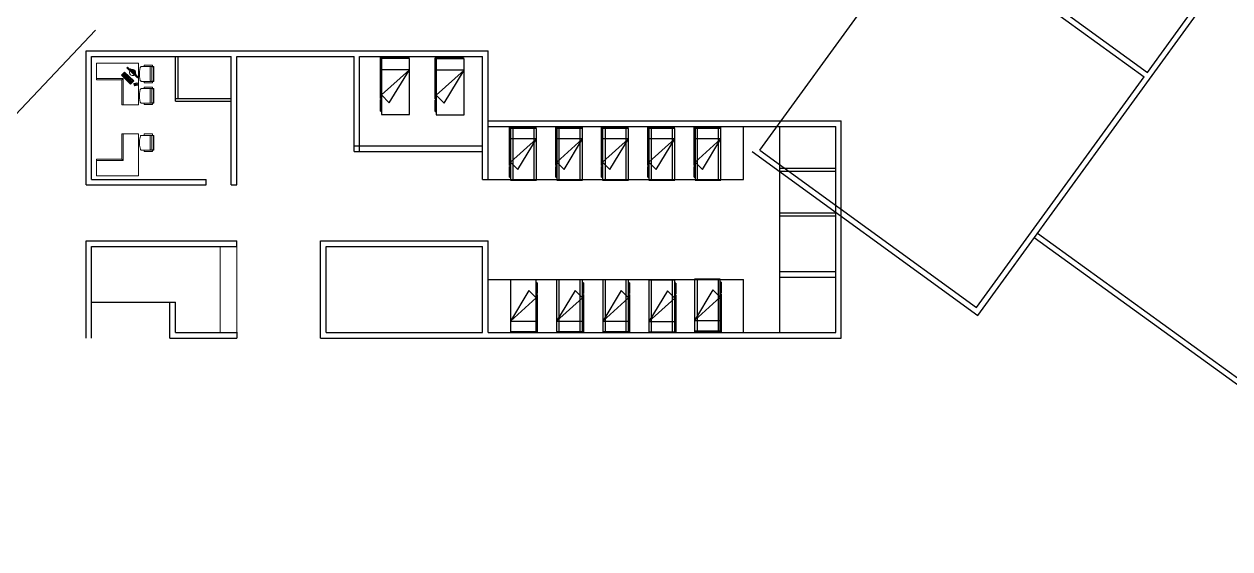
# Model space of a CAD drawing. Header units: metres. Extents: x 141303 to 146299, y 125960 to 127091.
# Drawn here: x 142131.28 to 142174.46, y 126587.71 to 126606.5 of the extents above; entities that cross this region are included whole.
import ezdxf

# ---------------------------------------------------------------- set-up
doc = ezdxf.new("R2010")
doc.units = ezdxf.units.M
doc.header["$MEASUREMENT"] = 0
for name, color, linetype, lineweight in [('C03_MOB-EQUIP HOSP MI-CG$0$006_URGENCIAS & TOCOCIRUGÍA$0$MOBILIARIO ADMINISTRATIVO', 7, 'Continuous', 0), ('C03_MOB-EQUIP HOSP MI-CG$0$MOBILIARIO ADMINISTRATIVO', 7, 'Continuous', 0), ('NVMI-CONTOUR', 43, 'Continuous', 13), ('NVMI_WALL', 7, 'Continuous', 30)]:
    doc.layers.add(name, color=color, linetype=linetype, lineweight=lineweight)
doc.layers.add('Computadoras -TI', color=3, linetype='Continuous')
doc.layers.add('FURNITURE', color=6, linetype='Continuous')
doc.layers.get('0').off()

# ---------------------------------------------------------------- blocks, each defined once
blk = doc.blocks.new('C03_MOB-EQUIP HOSP MI-CG$0$005_HOSP_MEDINTERNA&CIRGENERAL$0$005_HOSP_MEDINTERNA&CIRGENERAL$0$Nivel 02_APOYOS Y SERVICIOS$0$CAMA')
for p, q in [((494738.526, 2131918.663), (494739.526, 2131918.663)), ((494738.526, 2131916.663), (494738.526, 2131918.663)), ((494739.526, 2131918.663), (494739.526, 2131916.663)), ((494738.487, 2131918.543), (494738.512, 2131918.543)), ((494738.526, 2131917.963), (494738.809, 2131918.246)), ((494738.809, 2131918.246), (494739.526, 2131917.061)), ((494738.512, 2131918.127), (494738.487, 2131918.127)), ((494739.526, 2131917.061), (494738.526, 2131917.963)), ((494739.526, 2131917.061), (494738.526, 2131917.061)), ((494739.526, 2131916.663), (494738.526, 2131916.663))]:
    blk.add_line(p, q)
for points in [[(494738.487, 2131918.543), (494738.487, 2131918.127)], [(494738.512, 2131918.127), (494738.512, 2131918.543)]]:
    blk.add_lwpolyline(points)
blk.add_lwpolyline([(494738.487, 2131916.625), (494739.506, 2131916.625), (494739.506, 2131916.647), (494738.512, 2131916.647), (494738.512, 2131918.093), (494738.487, 2131918.093), (494738.487, 2131916.625), (494738.487, 2131916.625)], close=True)
blk = doc.blocks.new('C03_MOB-EQUIP HOSP MI-CG$0$006_URGENCIAS & TOCOCIRUGÍA$0$016_GOBIERNO$0$GOBIERNO_ V05 - 2205 29$0$02.-PLANTA BAJA GENERAL$0$XR-PLANTA BAJA$0$18360311')
at = {"lineweight": 0}
blk.add_lwpolyline([(-0.265, -0.045), (-0.315, -0.045), (-0.315, -0.347), (-0.265, -0.347), (-0.265, -0.432, 0.153193), (-0.256, -0.46, 0.153193), (-0.232, -0.479), (-0.088, -0.507, 0.044367), (-0.08, -0.509, 0.044367), (-0.071, -0.51), (0.071, -0.51, 0.044367), (0.08, -0.509, 0.044367), (0.088, -0.507), (0.232, -0.479), (0.232, -0.479, 0.109125), (0.25, -0.467, 0.197851), (0.265, -0.432), (0.265, -0.347), (0.315, -0.347), (0.315, -0.045), (0.265, -0.045), (0.265, 0), (-0.265, 0), (-0.265, -0.045)], format="xyb", dxfattribs=at)
for points in [[(0.265, 0), (-0.265, 0), (-0.265, -0.005), (0.265, -0.005)], [(-0.265, -0.064), (-0.265, -0.045), (-0.315, -0.045), (-0.315, -0.347), (-0.265, -0.347)], [(0.265, -0.005), (-0.265, -0.005), (-0.265, -0.01), (-0.255, -0.01), (0.255, -0.01), (0.265, -0.01)], [(-0.255, -0.01), (-0.265, -0.01), (-0.265, -0.064), (-0.255, -0.064)], [(0.255, -0.01), (-0.255, -0.01), (-0.255, -0.064), (0.255, -0.064)], [(0.265, -0.01), (0.255, -0.01), (0.255, -0.064), (0.265, -0.064), (0.265, -0.064), (0.265, -0.045)], [(0.315, -0.045), (0.265, -0.045), (0.265, -0.347), (0.315, -0.347)]]:
    blk.add_lwpolyline(points, close=True, dxfattribs=at)
for points in [[(0.265, -0.045), (0.265, -0.01), (-0.265, -0.01), (-0.265, -0.064), (-0.265, -0.347), (-0.265, -0.347), (-0.265, -0.432, 0.313749), (-0.232, -0.479), (-0.088, -0.507, 0.08891), (-0.071, -0.51), (0.071, -0.51, 0.08891), (0.088, -0.507), (0.232, -0.479, 0.313749), (0.265, -0.432), (0.265, -0.347), (0.265, -0.347)], [(0.265, -0.101), (0.265, -0.064), (-0.265, -0.064), (-0.265, -0.101, 0.414214), (-0.24, -0.126), (0.24, -0.126, 0.414213)]]:
    blk.add_lwpolyline(points, format="xyb", close=True, dxfattribs=at)
blk = doc.blocks.new('C03_MOB-EQUIP HOSP MI-CG$0$DESK 1.50 X 1.50')
for points in [[(252.496, -575.355), (253.996, -575.355)], [(252.496, -575.355), (252.496, -575.955)], [(253.996, -575.355), (253.996, -576.855)], [(252.496, -575.905), (253.446, -575.905)], [(252.496, -575.955), (253.396, -575.955)], [(253.396, -575.955), (253.446, -575.905)], [(253.396, -575.955), (253.396, -576.855)], [(253.446, -575.905), (253.446, -576.855)], [(253.396, -576.855), (253.996, -576.855)]]:
    blk.add_lwpolyline(points)
blk = doc.blocks.new('C07_MOB-C.EXT Y FARMACIA$0$01.TLAT_TRIAGE - 06$0$02.COV_LNDV_MONTAJE - 00$0$Mob  -  PC 02')
at = {"lineweight": 0}
for p, q in [((0.22, 0.459), (-0.24, 0.459)), ((-0.24, 0.459), (-0.24, 0.299)), ((-0.159, 0.444), (-0.237, 0.444)), ((-0.237, 0.444), (-0.237, 0.349)), ((-0.219, 0.44), (-0.234, 0.44)), ((-0.234, 0.44), (-0.234, 0.406)), ((-0.234, 0.406), (-0.234, 0.44)), ((-0.219, 0.406), (-0.219, 0.44)), ((-0.2, 0.44), (-0.215, 0.44)), ((-0.215, 0.44), (-0.215, 0.425)), ((-0.215, 0.425), (-0.215, 0.44)), ((-0.2, 0.425), (-0.2, 0.44)), ((-0.162, 0.44), (-0.196, 0.44)), ((-0.196, 0.44), (-0.196, 0.425)), ((-0.196, 0.425), (-0.196, 0.44)), ((-0.162, 0.425), (-0.162, 0.44)), ((-0.159, 0.349), (-0.159, 0.444)), ((-0.15, 0.349), (-0.15, 0.444)), ((-0.15, 0.444), (-0.09, 0.444)), ((-0.132, 0.442), (-0.147, 0.442)), ((-0.147, 0.442), (-0.147, 0.427)), ((-0.147, 0.427), (-0.147, 0.442)), ((-0.132, 0.427), (-0.132, 0.442)), ((-0.113, 0.442), (-0.128, 0.442)), ((-0.128, 0.442), (-0.128, 0.427)), ((-0.128, 0.427), (-0.128, 0.442)), ((-0.113, 0.427), (-0.113, 0.442)), ((-0.094, 0.442), (-0.109, 0.442)), ((-0.109, 0.442), (-0.109, 0.427)), ((-0.109, 0.427), (-0.109, 0.442)), ((-0.094, 0.427), (-0.094, 0.442)), ((-0.09, 0.444), (-0.09, 0.349)), ((-0.082, 0.349), (-0.082, 0.444)), ((0.205, 0.444), (-0.082, 0.444)), ((-0.057, 0.442), (-0.08, 0.442)), ((-0.08, 0.442), (-0.08, 0.427)), ((-0.08, 0.427), (-0.08, 0.442)), ((-0.057, 0.427), (-0.057, 0.442)), ((-0.031, 0.442), (-0.053, 0.442)), ((-0.053, 0.442), (-0.053, 0.427)), ((-0.053, 0.427), (-0.053, 0.442)), ((-0.031, 0.427), (-0.031, 0.442)), ((-0.004, 0.442), (-0.026, 0.442)), ((-0.026, 0.442), (-0.026, 0.427)), ((-0.026, 0.427), (-0.026, 0.442)), ((-0.004, 0.427), (-0.004, 0.442)), ((0.023, 0.442), (0, 0.442)), ((0, 0.442), (0, 0.427)), ((0, 0.427), (0, 0.442)), ((0.023, 0.427), (0.023, 0.442)), ((0.123, 0.442), (0.027, 0.442)), ((0.027, 0.442), (0.027, 0.427)), ((0.027, 0.427), (0.027, 0.442)), ((0.123, 0.427), (0.123, 0.442)), ((0.15, 0.442), (0.127, 0.442)), ((0.127, 0.442), (0.127, 0.427)), ((0.127, 0.427), (0.127, 0.442)), ((0.15, 0.427), (0.15, 0.442)), ((0.177, 0.442), (0.154, 0.442)), ((0.154, 0.442), (0.154, 0.427)), ((0.154, 0.427), (0.154, 0.442)), ((0.177, 0.427), (0.177, 0.442)), ((0.203, 0.442), (0.181, 0.442)), ((0.181, 0.442), (0.181, 0.427)), ((0.181, 0.427), (0.181, 0.442)), ((0.203, 0.427), (0.203, 0.442)), ((0.205, 0.349), (0.205, 0.444)), ((0.22, 0.299), (0.22, 0.459)), ((-0.394, 0.402), (-0.443, 0.316)), ((-0.44, 0.303), (-0.379, 0.268)), ((-0.404, 0.333), (-0.402, 0.339)), ((-0.404, 0.327), (-0.404, 0.333)), ((-0.404, 0.322), (-0.404, 0.327)), ((-0.403, 0.318), (-0.404, 0.322)), ((-0.401, 0.314), (-0.403, 0.318)), ((-0.402, 0.339), (-0.4, 0.345)), ((-0.398, 0.311), (-0.401, 0.314)), ((-0.4, 0.345), (-0.397, 0.35)), ((-0.395, 0.309), (-0.398, 0.311)), ((-0.397, 0.35), (-0.394, 0.356)), ((-0.395, 0.313), (-0.396, 0.31)), ((-0.389, 0.325), (-0.395, 0.314)), ((-0.395, 0.314), (-0.394, 0.313)), ((-0.395, 0.313), (-0.395, 0.313)), ((-0.391, 0.308), (-0.395, 0.309)), ((-0.394, 0.356), (-0.39, 0.36)), ((-0.394, 0.313), (-0.387, 0.324)), ((-0.386, 0.308), (-0.391, 0.308)), ((-0.39, 0.36), (-0.385, 0.364)), ((-0.387, 0.324), (-0.389, 0.325)), ((-0.388, 0.324), (-0.383, 0.333)), ((-0.382, 0.31), (-0.386, 0.308)), ((-0.385, 0.364), (-0.381, 0.367)), ((-0.377, 0.312), (-0.382, 0.31)), ((-0.32, 0.372), (-0.381, 0.406)), ((-0.381, 0.367), (-0.376, 0.369)), ((-0.373, 0.315), (-0.377, 0.312)), ((-0.376, 0.369), (-0.371, 0.369)), ((-0.368, 0.319), (-0.373, 0.315)), ((-0.371, 0.369), (-0.367, 0.369)), ((-0.364, 0.324), (-0.368, 0.319)), ((-0.367, 0.369), (-0.364, 0.368)), ((-0.365, 0.272), (-0.316, 0.358)), ((-0.364, 0.368), (-0.36, 0.365)), ((-0.361, 0.33), (-0.364, 0.324)), ((-0.359, 0.335), (-0.361, 0.33)), ((-0.36, 0.365), (-0.358, 0.362)), ((-0.357, 0.341), (-0.359, 0.335)), ((-0.358, 0.362), (-0.356, 0.357)), ((-0.356, 0.347), (-0.357, 0.341)), ((-0.356, 0.357), (-0.356, 0.353)), ((-0.356, 0.353), (-0.356, 0.347)), ((-0.24, 0.299), (0.22, 0.299)), ((-0.237, 0.349), (-0.159, 0.349)), ((-0.159, 0.334), (-0.237, 0.334)), ((-0.237, 0.334), (-0.237, 0.314)), ((-0.237, 0.314), (-0.159, 0.314)), ((-0.234, 0.406), (-0.219, 0.406)), ((-0.219, 0.403), (-0.234, 0.403)), ((-0.234, 0.403), (-0.234, 0.37)), ((-0.234, 0.37), (-0.234, 0.403)), ((-0.234, 0.37), (-0.219, 0.37)), ((-0.219, 0.367), (-0.234, 0.367)), ((-0.234, 0.367), (-0.234, 0.352)), ((-0.234, 0.352), (-0.234, 0.367)), ((-0.234, 0.352), (-0.219, 0.352)), ((-0.219, 0.37), (-0.219, 0.403)), ((-0.219, 0.352), (-0.219, 0.367)), ((-0.215, 0.425), (-0.2, 0.425)), ((-0.2, 0.421), (-0.215, 0.421)), ((-0.215, 0.421), (-0.215, 0.406)), ((-0.215, 0.406), (-0.215, 0.421)), ((-0.215, 0.406), (-0.2, 0.406)), ((-0.2, 0.403), (-0.215, 0.403)), ((-0.215, 0.403), (-0.215, 0.388)), ((-0.215, 0.388), (-0.215, 0.403)), ((-0.215, 0.388), (-0.2, 0.388)), ((-0.2, 0.385), (-0.215, 0.385)), ((-0.215, 0.385), (-0.215, 0.37)), ((-0.215, 0.37), (-0.215, 0.385)), ((-0.215, 0.37), (-0.2, 0.37)), ((-0.2, 0.367), (-0.215, 0.367)), ((-0.215, 0.367), (-0.215, 0.352)), ((-0.215, 0.352), (-0.215, 0.367)), ((-0.215, 0.352), (-0.2, 0.352)), ((-0.2, 0.406), (-0.2, 0.421)), ((-0.2, 0.388), (-0.2, 0.403)), ((-0.2, 0.37), (-0.2, 0.385)), ((-0.2, 0.352), (-0.2, 0.367)), ((-0.196, 0.425), (-0.162, 0.425)), ((-0.181, 0.421), (-0.196, 0.421)), ((-0.196, 0.421), (-0.196, 0.406)), ((-0.196, 0.406), (-0.196, 0.421)), ((-0.196, 0.406), (-0.181, 0.406)), ((-0.181, 0.403), (-0.196, 0.403)), ((-0.196, 0.403), (-0.196, 0.388)), ((-0.196, 0.388), (-0.196, 0.403)), ((-0.196, 0.388), (-0.181, 0.388)), ((-0.181, 0.385), (-0.196, 0.385)), ((-0.196, 0.385), (-0.196, 0.37)), ((-0.196, 0.37), (-0.196, 0.385)), ((-0.196, 0.37), (-0.181, 0.37)), ((-0.181, 0.367), (-0.196, 0.367)), ((-0.196, 0.367), (-0.196, 0.352)), ((-0.196, 0.352), (-0.196, 0.367)), ((-0.196, 0.352), (-0.181, 0.352)), ((-0.181, 0.406), (-0.181, 0.421)), ((-0.181, 0.388), (-0.181, 0.403)), ((-0.181, 0.37), (-0.181, 0.385)), ((-0.181, 0.352), (-0.181, 0.367)), ((-0.162, 0.421), (-0.177, 0.421)), ((-0.177, 0.421), (-0.177, 0.406)), ((-0.177, 0.406), (-0.177, 0.421)), ((-0.177, 0.406), (-0.162, 0.406)), ((-0.162, 0.403), (-0.177, 0.403)), ((-0.177, 0.403), (-0.177, 0.388)), ((-0.177, 0.388), (-0.177, 0.403)), ((-0.177, 0.388), (-0.162, 0.388)), ((-0.162, 0.385), (-0.177, 0.385)), ((-0.177, 0.385), (-0.177, 0.37)), ((-0.177, 0.37), (-0.177, 0.385)), ((-0.177, 0.37), (-0.162, 0.37)), ((-0.162, 0.367), (-0.177, 0.367)), ((-0.177, 0.367), (-0.177, 0.352)), ((-0.177, 0.352), (-0.177, 0.367)), ((-0.177, 0.352), (-0.162, 0.352)), ((-0.162, 0.406), (-0.162, 0.421)), ((-0.162, 0.388), (-0.162, 0.403)), ((-0.162, 0.37), (-0.162, 0.385)), ((-0.162, 0.352), (-0.162, 0.367)), ((-0.159, 0.314), (-0.159, 0.334)), ((-0.09, 0.349), (-0.15, 0.349)), ((-0.15, 0.314), (-0.15, 0.334)), ((-0.15, 0.334), (-0.09, 0.334)), ((-0.09, 0.314), (-0.15, 0.314)), ((-0.147, 0.427), (-0.132, 0.427)), ((-0.132, 0.385), (-0.147, 0.385)), ((-0.147, 0.385), (-0.147, 0.37)), ((-0.147, 0.37), (-0.147, 0.385)), ((-0.147, 0.37), (-0.132, 0.37)), ((-0.132, 0.367), (-0.147, 0.367)), ((-0.147, 0.367), (-0.147, 0.352)), ((-0.147, 0.352), (-0.147, 0.367)), ((-0.147, 0.352), (-0.132, 0.352)), ((-0.132, 0.332), (-0.147, 0.332)), ((-0.147, 0.332), (-0.147, 0.317)), ((-0.147, 0.317), (-0.147, 0.332)), ((-0.147, 0.317), (-0.132, 0.317)), ((-0.132, 0.37), (-0.132, 0.385)), ((-0.132, 0.352), (-0.132, 0.367)), ((-0.132, 0.317), (-0.132, 0.332)), ((-0.128, 0.427), (-0.113, 0.427)), ((-0.113, 0.424), (-0.128, 0.424)), ((-0.128, 0.424), (-0.128, 0.409)), ((-0.128, 0.409), (-0.128, 0.424)), ((-0.128, 0.409), (-0.113, 0.409)), ((-0.113, 0.385), (-0.128, 0.385)), ((-0.128, 0.385), (-0.128, 0.37)), ((-0.128, 0.37), (-0.128, 0.385)), ((-0.128, 0.37), (-0.113, 0.37)), ((-0.113, 0.367), (-0.128, 0.367)), ((-0.128, 0.367), (-0.128, 0.352)), ((-0.128, 0.352), (-0.128, 0.367)), ((-0.128, 0.352), (-0.113, 0.352)), ((-0.113, 0.332), (-0.128, 0.332)), ((-0.128, 0.332), (-0.128, 0.317)), ((-0.128, 0.317), (-0.128, 0.332)), ((-0.128, 0.317), (-0.113, 0.317)), ((-0.113, 0.409), (-0.113, 0.424)), ((-0.113, 0.37), (-0.113, 0.385)), ((-0.113, 0.352), (-0.113, 0.367)), ((-0.113, 0.317), (-0.113, 0.332)), ((-0.109, 0.427), (-0.094, 0.427)), ((-0.094, 0.385), (-0.109, 0.385)), ((-0.109, 0.385), (-0.109, 0.37)), ((-0.109, 0.37), (-0.109, 0.385)), ((-0.109, 0.37), (-0.094, 0.37)), ((-0.094, 0.367), (-0.109, 0.367)), ((-0.109, 0.367), (-0.109, 0.352)), ((-0.109, 0.352), (-0.109, 0.367)), ((-0.109, 0.352), (-0.094, 0.352)), ((-0.094, 0.332), (-0.109, 0.332)), ((-0.109, 0.332), (-0.109, 0.317)), ((-0.109, 0.317), (-0.109, 0.332)), ((-0.109, 0.317), (-0.094, 0.317)), ((-0.094, 0.37), (-0.094, 0.385)), ((-0.094, 0.352), (-0.094, 0.367)), ((-0.094, 0.317), (-0.094, 0.332)), ((-0.09, 0.334), (-0.09, 0.314)), ((-0.082, 0.349), (0.205, 0.349)), ((-0.08, 0.427), (-0.057, 0.427)), ((-0.034, 0.423), (-0.08, 0.423)), ((-0.08, 0.423), (-0.08, 0.408)), ((-0.08, 0.408), (-0.08, 0.423)), ((-0.08, 0.408), (-0.034, 0.408)), ((-0.065, 0.404), (-0.08, 0.404)), ((-0.08, 0.404), (-0.08, 0.37)), ((-0.08, 0.37), (-0.08, 0.404)), ((-0.08, 0.37), (-0.057, 0.37)), ((-0.046, 0.366), (-0.08, 0.366)), ((-0.08, 0.366), (-0.08, 0.351)), ((-0.08, 0.351), (-0.08, 0.366)), ((-0.08, 0.351), (-0.046, 0.351)), ((-0.001, 0.334), (-0.078, 0.334)), ((-0.078, 0.334), (-0.078, 0.314)), ((-0.078, 0.314), (-0.078, 0.334)), ((-0.078, 0.314), (-0.001, 0.314)), ((-0.061, 0.332), (-0.076, 0.332)), ((-0.076, 0.332), (-0.076, 0.317)), ((-0.076, 0.317), (-0.076, 0.332)), ((-0.076, 0.317), (-0.061, 0.317)), ((-0.065, 0.385), (-0.065, 0.404)), ((-0.057, 0.385), (-0.065, 0.385)), ((-0.046, 0.404), (-0.061, 0.404)), ((-0.061, 0.404), (-0.061, 0.389)), ((-0.061, 0.389), (-0.061, 0.404)), ((-0.061, 0.389), (-0.046, 0.389)), ((-0.061, 0.317), (-0.061, 0.332)), ((-0.057, 0.37), (-0.057, 0.385)), ((-0.041, 0.332), (-0.056, 0.332)), ((-0.056, 0.332), (-0.056, 0.317)), ((-0.056, 0.317), (-0.056, 0.332)), ((-0.056, 0.317), (-0.041, 0.317)), ((-0.053, 0.427), (-0.031, 0.427)), ((-0.038, 0.385), (-0.053, 0.385)), ((-0.053, 0.385), (-0.053, 0.37)), ((-0.053, 0.37), (-0.053, 0.385)), ((-0.053, 0.37), (-0.038, 0.37)), ((-0.046, 0.389), (-0.046, 0.404)), ((-0.046, 0.351), (-0.046, 0.366)), ((-0.026, 0.404), (-0.041, 0.404)), ((-0.041, 0.404), (-0.041, 0.389)), ((-0.041, 0.389), (-0.041, 0.404)), ((-0.041, 0.389), (-0.026, 0.389)), ((-0.026, 0.366), (-0.041, 0.366)), ((-0.041, 0.366), (-0.041, 0.351)), ((-0.041, 0.351), (-0.041, 0.366)), ((-0.041, 0.351), (-0.026, 0.351)), ((-0.041, 0.317), (-0.041, 0.332)), ((-0.038, 0.37), (-0.038, 0.385)), ((-0.022, 0.332), (-0.037, 0.332)), ((-0.037, 0.332), (-0.037, 0.317)), ((-0.037, 0.317), (-0.037, 0.332)), ((-0.037, 0.317), (-0.022, 0.317)), ((-0.034, 0.408), (-0.034, 0.423)), ((-0.019, 0.385), (-0.034, 0.385)), ((-0.034, 0.385), (-0.034, 0.37)), ((-0.034, 0.37), (-0.034, 0.385)), ((-0.034, 0.37), (-0.019, 0.37)), ((-0.015, 0.423), (-0.03, 0.423)), ((-0.03, 0.423), (-0.03, 0.408)), ((-0.03, 0.408), (-0.03, 0.423)), ((-0.03, 0.408), (-0.015, 0.408)), ((-0.03, 0.055), (-0.03, 0.026)), ((-0.03, 0.043), (0.03, 0.043)), ((-0.03, 0.038), (0.03, 0.038)), ((-0.03, 0.034), (0.03, 0.034)), ((-0.03, 0.029), (0.03, 0.029)), ((-0.03, 0.026), (0.03, 0.026)), ((-0.026, 0.427), (-0.004, 0.427)), ((-0.026, 0.389), (-0.026, 0.404)), ((-0.026, 0.351), (-0.026, 0.366)), ((-0.007, 0.404), (-0.022, 0.404)), ((-0.022, 0.404), (-0.022, 0.389)), ((-0.022, 0.389), (-0.022, 0.404)), ((-0.022, 0.389), (-0.007, 0.389)), ((-0.007, 0.366), (-0.022, 0.366)), ((-0.022, 0.366), (-0.022, 0.351)), ((-0.022, 0.351), (-0.022, 0.366)), ((-0.022, 0.351), (-0.007, 0.351)), ((-0.022, 0.317), (-0.022, 0.332)), ((-0.019, 0.37), (-0.019, 0.385)), ((-0.003, 0.332), (-0.018, 0.332)), ((-0.018, 0.332), (-0.018, 0.317)), ((-0.018, 0.317), (-0.018, 0.332)), ((-0.018, 0.317), (-0.003, 0.317)), ((-0.015, 0.408), (-0.015, 0.423)), ((0, 0.385), (-0.015, 0.385)), ((-0.015, 0.385), (-0.015, 0.37)), ((-0.015, 0.37), (-0.015, 0.385)), ((-0.015, 0.37), (0, 0.37)), ((0.004, 0.423), (-0.011, 0.423)), ((-0.011, 0.423), (-0.011, 0.408)), ((-0.011, 0.408), (-0.011, 0.423)), ((-0.011, 0.408), (0.004, 0.408)), ((-0.007, 0.389), (-0.007, 0.404)), ((-0.007, 0.351), (-0.007, 0.366)), ((0.012, 0.404), (-0.003, 0.404)), ((-0.003, 0.404), (-0.003, 0.389)), ((-0.003, 0.389), (-0.003, 0.404)), ((-0.003, 0.389), (0.012, 0.389)), ((0.012, 0.366), (-0.003, 0.366)), ((-0.003, 0.366), (-0.003, 0.351)), ((-0.003, 0.351), (-0.003, 0.366)), ((-0.003, 0.351), (0.012, 0.351)), ((-0.003, 0.317), (-0.003, 0.332)), ((-0.001, 0.314), (-0.001, 0.334)), ((0, 0.427), (0.023, 0.427)), ((0, 0.37), (0, 0.385)), ((0.004, 0.408), (0.004, 0.423)), ((0.019, 0.385), (0.004, 0.385)), ((0.004, 0.385), (0.004, 0.37)), ((0.004, 0.37), (0.004, 0.385)), ((0.004, 0.37), (0.019, 0.37)), ((0.083, 0.334), (0.006, 0.334)), ((0.006, 0.334), (0.006, 0.314)), ((0.006, 0.314), (0.006, 0.334)), ((0.006, 0.314), (0.083, 0.314)), ((0.024, 0.423), (0.009, 0.423)), ((0.009, 0.423), (0.009, 0.408)), ((0.009, 0.408), (0.009, 0.423)), ((0.009, 0.408), (0.024, 0.408)), ((0.024, 0.332), (0.009, 0.332)), ((0.009, 0.332), (0.009, 0.317)), ((0.009, 0.317), (0.009, 0.332)), ((0.009, 0.317), (0.024, 0.317)), ((0.012, 0.389), (0.012, 0.404)), ((0.012, 0.351), (0.012, 0.366)), ((0.031, 0.404), (0.016, 0.404)), ((0.016, 0.404), (0.016, 0.389)), ((0.016, 0.389), (0.016, 0.404)), ((0.016, 0.389), (0.031, 0.389)), ((0.031, 0.366), (0.016, 0.366)), ((0.016, 0.366), (0.016, 0.351)), ((0.016, 0.351), (0.016, 0.366)), ((0.016, 0.351), (0.031, 0.351)), ((0.019, 0.37), (0.019, 0.385)), ((0.024, 0.408), (0.024, 0.423)), ((0.039, 0.385), (0.024, 0.385)), ((0.024, 0.385), (0.024, 0.37)), ((0.024, 0.37), (0.024, 0.385)), ((0.024, 0.37), (0.039, 0.37)), ((0.024, 0.317), (0.024, 0.332)), ((0.027, 0.427), (0.123, 0.427)), ((0.043, 0.423), (0.028, 0.423)), ((0.028, 0.423), (0.028, 0.408)), ((0.028, 0.408), (0.028, 0.423)), ((0.028, 0.408), (0.043, 0.408)), ((0.043, 0.332), (0.028, 0.332)), ((0.028, 0.332), (0.028, 0.317)), ((0.028, 0.317), (0.028, 0.332)), ((0.028, 0.317), (0.043, 0.317)), ((0.03, 0.055), (0.03, 0.026)), ((0.031, 0.389), (0.031, 0.404)), ((0.031, 0.351), (0.031, 0.366)), ((0.05, 0.404), (0.035, 0.404)), ((0.035, 0.404), (0.035, 0.389)), ((0.035, 0.389), (0.035, 0.404)), ((0.035, 0.389), (0.05, 0.389)), ((0.05, 0.366), (0.035, 0.366)), ((0.035, 0.366), (0.035, 0.351)), ((0.035, 0.351), (0.035, 0.366)), ((0.035, 0.351), (0.05, 0.351)), ((0.039, 0.37), (0.039, 0.385)), ((0.043, 0.408), (0.043, 0.423)), ((0.058, 0.385), (0.043, 0.385)), ((0.043, 0.385), (0.043, 0.37)), ((0.043, 0.37), (0.043, 0.385)), ((0.043, 0.37), (0.058, 0.37)), ((0.043, 0.317), (0.043, 0.332)), ((0.062, 0.423), (0.047, 0.423)), ((0.047, 0.423), (0.047, 0.408)), ((0.047, 0.408), (0.047, 0.423)), ((0.047, 0.408), (0.062, 0.408)), ((0.062, 0.332), (0.047, 0.332)), ((0.047, 0.332), (0.047, 0.317)), ((0.047, 0.317), (0.047, 0.332)), ((0.047, 0.317), (0.062, 0.317)), ((0.05, 0.389), (0.05, 0.404)), ((0.05, 0.351), (0.05, 0.366)), ((0.069, 0.404), (0.054, 0.404)), ((0.054, 0.404), (0.054, 0.389)), ((0.054, 0.389), (0.054, 0.404)), ((0.054, 0.389), (0.069, 0.389)), ((0.069, 0.366), (0.054, 0.366)), ((0.054, 0.366), (0.054, 0.351)), ((0.054, 0.351), (0.054, 0.366)), ((0.054, 0.351), (0.069, 0.351)), ((0.058, 0.37), (0.058, 0.385)), ((0.062, 0.408), (0.062, 0.423)), ((0.077, 0.385), (0.062, 0.385)), ((0.062, 0.385), (0.062, 0.37)), ((0.062, 0.37), (0.062, 0.385)), ((0.062, 0.37), (0.077, 0.37)), ((0.062, 0.317), (0.062, 0.332)), ((0.081, 0.423), (0.066, 0.423)), ((0.066, 0.423), (0.066, 0.408)), ((0.066, 0.408), (0.066, 0.423)), ((0.066, 0.408), (0.081, 0.408)), ((0.081, 0.332), (0.066, 0.332)), ((0.066, 0.332), (0.066, 0.317)), ((0.066, 0.317), (0.066, 0.332)), ((0.066, 0.317), (0.081, 0.317)), ((0.069, 0.389), (0.069, 0.404)), ((0.069, 0.351), (0.069, 0.366)), ((0.088, 0.404), (0.073, 0.404)), ((0.073, 0.404), (0.073, 0.389)), ((0.073, 0.389), (0.073, 0.404)), ((0.073, 0.389), (0.088, 0.389)), ((0.088, 0.366), (0.073, 0.366)), ((0.073, 0.366), (0.073, 0.351)), ((0.073, 0.351), (0.073, 0.366)), ((0.073, 0.351), (0.088, 0.351)), ((0.077, 0.37), (0.077, 0.385)), ((0.081, 0.408), (0.081, 0.423)), ((0.096, 0.385), (0.081, 0.385)), ((0.081, 0.385), (0.081, 0.37)), ((0.081, 0.37), (0.081, 0.385)), ((0.081, 0.37), (0.096, 0.37)), ((0.081, 0.317), (0.081, 0.332)), ((0.083, 0.314), (0.083, 0.334)), ((0.1, 0.423), (0.085, 0.423)), ((0.085, 0.423), (0.085, 0.408)), ((0.085, 0.408), (0.085, 0.423)), ((0.085, 0.408), (0.1, 0.408)), ((0.088, 0.389), (0.088, 0.404)), ((0.088, 0.351), (0.088, 0.366)), ((0.167, 0.334), (0.09, 0.334)), ((0.09, 0.334), (0.09, 0.314)), ((0.09, 0.314), (0.09, 0.334)), ((0.09, 0.314), (0.167, 0.314)), ((0.108, 0.404), (0.093, 0.404)), ((0.093, 0.404), (0.093, 0.389)), ((0.093, 0.389), (0.093, 0.404)), ((0.093, 0.389), (0.108, 0.389)), ((0.108, 0.366), (0.093, 0.366)), ((0.093, 0.366), (0.093, 0.351)), ((0.093, 0.351), (0.093, 0.366)), ((0.093, 0.351), (0.108, 0.351)), ((0.108, 0.332), (0.093, 0.332)), ((0.093, 0.332), (0.093, 0.317)), ((0.093, 0.317), (0.093, 0.332)), ((0.093, 0.317), (0.108, 0.317)), ((0.096, 0.37), (0.096, 0.385)), ((0.1, 0.408), (0.1, 0.423)), ((0.115, 0.385), (0.1, 0.385)), ((0.1, 0.385), (0.1, 0.37)), ((0.1, 0.37), (0.1, 0.385)), ((0.1, 0.37), (0.115, 0.37)), ((0.119, 0.423), (0.104, 0.423)), ((0.104, 0.423), (0.104, 0.408)), ((0.104, 0.408), (0.104, 0.423)), ((0.104, 0.408), (0.119, 0.408)), ((0.108, 0.389), (0.108, 0.404)), ((0.108, 0.351), (0.108, 0.366)), ((0.108, 0.317), (0.108, 0.332)), ((0.127, 0.404), (0.112, 0.404)), ((0.112, 0.404), (0.112, 0.389)), ((0.112, 0.389), (0.112, 0.404)), ((0.112, 0.389), (0.127, 0.389)), ((0.127, 0.366), (0.112, 0.366)), ((0.112, 0.366), (0.112, 0.351)), ((0.112, 0.351), (0.112, 0.366)), ((0.112, 0.351), (0.127, 0.351)), ((0.127, 0.332), (0.112, 0.332)), ((0.112, 0.332), (0.112, 0.317)), ((0.112, 0.317), (0.112, 0.332)), ((0.112, 0.317), (0.127, 0.317)), ((0.115, 0.37), (0.115, 0.385)), ((0.119, 0.408), (0.119, 0.423)), ((0.134, 0.385), (0.119, 0.385)), ((0.119, 0.385), (0.119, 0.37)), ((0.119, 0.37), (0.119, 0.385)), ((0.119, 0.37), (0.134, 0.37)), ((0.138, 0.423), (0.123, 0.423)), ((0.123, 0.423), (0.123, 0.408)), ((0.123, 0.408), (0.123, 0.423)), ((0.123, 0.408), (0.138, 0.408)), ((0.127, 0.427), (0.15, 0.427)), ((0.127, 0.389), (0.127, 0.404)), ((0.127, 0.351), (0.127, 0.366)), ((0.127, 0.317), (0.127, 0.332)), ((0.146, 0.404), (0.131, 0.404)), ((0.131, 0.404), (0.131, 0.389)), ((0.131, 0.389), (0.131, 0.404)), ((0.131, 0.389), (0.146, 0.389)), ((0.146, 0.366), (0.131, 0.366)), ((0.131, 0.366), (0.131, 0.351)), ((0.131, 0.351), (0.131, 0.366)), ((0.131, 0.351), (0.146, 0.351)), ((0.146, 0.332), (0.131, 0.332)), ((0.131, 0.332), (0.131, 0.317)), ((0.131, 0.317), (0.131, 0.332)), ((0.131, 0.317), (0.146, 0.317)), ((0.134, 0.37), (0.134, 0.385)), ((0.138, 0.408), (0.138, 0.423)), ((0.153, 0.385), (0.138, 0.385)), ((0.138, 0.385), (0.138, 0.37)), ((0.138, 0.37), (0.138, 0.385)), ((0.138, 0.37), (0.153, 0.37)), ((0.157, 0.423), (0.142, 0.423)), ((0.142, 0.423), (0.142, 0.408)), ((0.142, 0.408), (0.142, 0.423)), ((0.142, 0.408), (0.157, 0.408)), ((0.146, 0.389), (0.146, 0.404)), ((0.146, 0.351), (0.146, 0.366)), ((0.146, 0.317), (0.146, 0.332)), ((0.165, 0.404), (0.15, 0.404)), ((0.15, 0.404), (0.15, 0.389)), ((0.15, 0.389), (0.15, 0.404)), ((0.15, 0.389), (0.165, 0.389)), ((0.165, 0.366), (0.15, 0.366)), ((0.15, 0.366), (0.15, 0.351)), ((0.15, 0.351), (0.15, 0.366)), ((0.15, 0.351), (0.165, 0.351)), ((0.165, 0.332), (0.15, 0.332)), ((0.15, 0.332), (0.15, 0.317)), ((0.15, 0.317), (0.15, 0.332)), ((0.15, 0.317), (0.165, 0.317)), ((0.153, 0.37), (0.153, 0.385)), ((0.154, 0.427), (0.177, 0.427)), ((0.157, 0.408), (0.157, 0.423)), ((0.172, 0.385), (0.157, 0.385)), ((0.157, 0.385), (0.157, 0.37)), ((0.157, 0.37), (0.157, 0.385)), ((0.157, 0.37), (0.172, 0.37)), ((0.177, 0.423), (0.162, 0.423)), ((0.162, 0.423), (0.162, 0.408)), ((0.162, 0.408), (0.162, 0.423)), ((0.162, 0.408), (0.177, 0.408)), ((0.165, 0.389), (0.165, 0.404)), ((0.165, 0.351), (0.165, 0.366)), ((0.165, 0.317), (0.165, 0.332)), ((0.167, 0.314), (0.167, 0.334)), ((0.184, 0.404), (0.169, 0.404)), ((0.169, 0.404), (0.169, 0.389)), ((0.169, 0.389), (0.169, 0.404)), ((0.169, 0.389), (0.184, 0.389)), ((0.184, 0.366), (0.169, 0.366)), ((0.169, 0.366), (0.169, 0.351)), ((0.169, 0.351), (0.169, 0.366)), ((0.169, 0.351), (0.184, 0.351)), ((0.172, 0.37), (0.172, 0.385)), ((0.177, 0.408), (0.177, 0.423)), ((0.203, 0.385), (0.177, 0.385)), ((0.177, 0.385), (0.177, 0.37)), ((0.177, 0.37), (0.177, 0.385)), ((0.177, 0.37), (0.203, 0.37)), ((0.181, 0.427), (0.203, 0.427)), ((0.203, 0.423), (0.181, 0.423)), ((0.181, 0.423), (0.181, 0.408)), ((0.181, 0.408), (0.181, 0.423)), ((0.181, 0.408), (0.203, 0.408)), ((0.184, 0.389), (0.184, 0.404)), ((0.184, 0.351), (0.184, 0.366)), ((0.205, 0.334), (0.186, 0.334)), ((0.186, 0.334), (0.186, 0.314)), ((0.186, 0.314), (0.186, 0.334)), ((0.186, 0.314), (0.205, 0.314)), ((0.203, 0.404), (0.188, 0.404)), ((0.188, 0.404), (0.188, 0.389)), ((0.188, 0.389), (0.188, 0.404)), ((0.188, 0.389), (0.203, 0.389)), ((0.203, 0.366), (0.188, 0.366)), ((0.188, 0.366), (0.188, 0.351)), ((0.188, 0.351), (0.188, 0.366)), ((0.188, 0.351), (0.203, 0.351)), ((0.203, 0.332), (0.188, 0.332)), ((0.188, 0.332), (0.188, 0.317)), ((0.188, 0.317), (0.188, 0.332)), ((0.188, 0.317), (0.203, 0.317)), ((0.203, 0.408), (0.203, 0.423)), ((0.203, 0.389), (0.203, 0.404)), ((0.203, 0.37), (0.203, 0.385)), ((0.203, 0.351), (0.203, 0.366)), ((0.203, 0.317), (0.203, 0.332)), ((0.205, 0.314), (0.205, 0.334)), ((0.205, 0.314), (0.205, 0.334))]:
    blk.add_line(p, q, dxfattribs=at)
for points in [[(0.26, 0.13), (-0.26, 0.13), (-0.26, 0.11), (0.26, 0.11)], [(0.26, 0.11), (-0.26, 0.11), (-0.26, 0.09), (0.26, 0.09)]]:
    blk.add_lwpolyline(points, close=True, dxfattribs=at)
for points in [[(-0.143, 0.072), (-0.143, 0.09)], [(-0.143, 0.09), (0.143, 0.09)], [(0.143, 0.09), (0.143, 0.072)]]:
    blk.add_lwpolyline(points, dxfattribs=at)
for centre, radius, start, end in [((-0.435, 0.311), 0.01, 150.3633, 240.3633), ((-0.364, 0.368), 0.0392, 208.332, 272.3946), ((-0.388, 0.317), 0.00805, 97.1124, 203.6142), ((-0.386, 0.397), 0.01, 60.3633, 150.3633), ((-0.395, 0.321), 0.00805, 277.1124, 23.6142), ((-0.374, 0.277), 0.01, 240.3633, 330.3633), ((-0.325, 0.363), 0.01, 330.3633, 60.3633), ((0, 0.651), 0.596, 256.1191, 283.881), ((0, 0.11), 0.11, 10.4916, 169.5084), ((0, 0.11), 0.11, 205.0741, 334.9259)]:
    blk.add_arc(centre, radius, start, end, dxfattribs=at)

msp = doc.modelspace()

# ---------------------------------------------------------------- linework, layer by layer
at = {"layer": 'FURNITURE', "lineweight": 0}
for p, q in [((142138.29495, 126595.45742), (142138.29495, 126598.53817)), ((142138.89495, 126595.45742), (142138.89495, 126598.53817))]:
    msp.add_line(p, q, dxfattribs=at)
at = {"layer": 'NVMI-CONTOUR'}
msp.add_line((142133.82906, 126606.28443), (142126.62703, 126598.66204), dxfattribs=at)
at = {"layer": 'NVMI_WALL'}
for p, q in [((142165.43283, 126596.06932), (142178.14466, 126613.57089)), ((142157.62771, 126601.98556), (142163.62817, 126610.24696)), ((142163.62817, 126610.24696), (142171.389, 126604.61007)), ((142163.74571, 126610.40878), (142171.50654, 126604.77189)), ((142171.50654, 126604.77189), (142174.51624, 126608.91563)), ((142133.49495, 126605.53817), (142147.89495, 126605.53817)), ((142133.49495, 126605.53817), (142147.89495, 126605.53817)), ((142133.49495, 126600.73817), (142133.49495, 126605.53817)), ((142133.69495, 126605.33817), (142138.69495, 126605.33817)), ((142133.69495, 126600.93817), (142133.69495, 126605.33817)), ((142136.69495, 126603.73817), (142136.69495, 126605.33817)), ((142136.79495, 126603.83817), (142136.79495, 126605.33817)), ((142138.69495, 126600.73817), (142138.69495, 126605.33817)), ((142138.89495, 126600.73817), (142138.89495, 126605.33817)), ((142138.89495, 126605.33817), (142143.09495, 126605.33817)), ((142143.09495, 126601.93817), (142143.09495, 126605.33817)), ((142143.29495, 126601.93817), (142143.29495, 126605.33817)), ((142143.29495, 126605.33817), (142147.69495, 126605.33817)), ((142147.69495, 126600.93817), (142147.69495, 126605.33817)), ((142147.89495, 126600.93817), (142147.89495, 126605.53817)), ((142165.38854, 126596.34868), (142171.389, 126604.61007)), ((142136.69495, 126603.83817), (142138.69495, 126603.83817)), ((142136.69495, 126603.73817), (142138.69495, 126603.73817)), ((142147.89495, 126603.03817), (142160.54495, 126603.03817)), ((142147.89495, 126602.83817), (142160.34495, 126602.83817)), ((142148.79495, 126600.93817), (142148.79495, 126602.83817)), ((142149.54495, 126600.93817), (142149.54495, 126602.83817)), ((142150.44495, 126600.93817), (142150.44495, 126602.83817)), ((142151.19495, 126600.93817), (142151.19495, 126602.83817)), ((142152.09495, 126600.93817), (142152.09495, 126602.83817)), ((142152.84495, 126600.93817), (142152.84495, 126602.83817)), ((142153.74495, 126600.93817), (142153.74495, 126602.83817)), ((142154.49495, 126600.93817), (142154.49495, 126602.83817)), ((142155.39495, 126600.93817), (142155.39495, 126602.83817)), ((142156.14495, 126600.93817), (142156.14495, 126602.83817)), ((142157.04495, 126600.93817), (142157.04495, 126602.83817)), ((142158.34495, 126595.43817), (142158.34495, 126602.83817)), ((142160.34495, 126595.45688), (142160.34495, 126602.83817)), ((142160.54495, 126595.25688), (142160.54495, 126603.03817)), ((142143.09495, 126602.13817), (142147.69495, 126602.13817)), ((142143.09495, 126601.93817), (142147.69495, 126601.93817)), ((142157.34836, 126601.94128), (142165.43283, 126596.06932)), ((142157.62771, 126601.98556), (142165.38854, 126596.34868)), ((142158.34495, 126601.33817), (142160.34495, 126601.33817)), ((142158.34495, 126601.23817), (142160.34495, 126601.23817)), ((142133.49495, 126600.73817), (142137.79495, 126600.73817)), ((142133.69495, 126600.93817), (142137.79495, 126600.93817)), ((142137.79495, 126600.73817), (142137.79495, 126600.93817)), ((142138.69495, 126600.73817), (142138.89495, 126600.73817)), ((142147.69495, 126600.93817), (142157.04495, 126600.93817)), ((142158.34495, 126599.73817), (142160.34495, 126599.73817)), ((142158.34495, 126599.63817), (142160.34495, 126599.63817)), ((142181.00796, 126589.27459), (142167.57018, 126599.00447)), ((142133.49495, 126595.25742), (142133.49495, 126598.73817)), ((142133.49495, 126598.73817), (142138.89495, 126598.73817)), ((142133.69495, 126595.25742), (142133.69495, 126598.53817)), ((142133.69495, 126598.53817), (142136.49495, 126598.53817)), ((142133.69495, 126598.53817), (142138.89495, 126598.53817)), ((142138.89405, 126598.54014), (142138.89405, 126598.73817)), ((142141.89495, 126595.25742), (142141.89495, 126598.73817)), ((142141.89495, 126598.73817), (142147.89495, 126598.73817)), ((142142.09495, 126595.45742), (142142.09495, 126598.53817)), ((142142.09495, 126598.53817), (142147.69495, 126598.53817)), ((142147.69495, 126595.45742), (142147.69495, 126598.53817)), ((142147.89495, 126595.45688), (142147.89495, 126598.73817)), ((142182.83459, 126587.70506), (142167.45288, 126598.84247)), ((142158.34495, 126597.63817), (142160.34495, 126597.63817)), ((142147.89495, 126597.35688), (142157.04495, 126597.35688)), ((142150.44495, 126595.45688), (142150.44495, 126597.35688)), ((142151.19495, 126595.45688), (142151.19495, 126597.35688)), ((142152.09495, 126595.45688), (142152.09495, 126597.35688)), ((142152.84495, 126595.45688), (142152.84495, 126597.35688)), ((142153.74495, 126595.45688), (142153.74495, 126597.35688)), ((142154.49495, 126595.45688), (142154.49495, 126597.35688)), ((142155.39495, 126595.45688), (142155.39495, 126597.35688)), ((142156.14495, 126595.45688), (142156.14495, 126597.35688)), ((142157.04495, 126595.43817), (142157.04495, 126597.35688)), ((142158.34495, 126597.43817), (142160.34495, 126597.43817)), ((142133.69495, 126596.53817), (142136.69495, 126596.53817)), ((142136.49495, 126595.25742), (142136.49495, 126596.53817)), ((142136.69495, 126595.45742), (142136.69495, 126596.53817)), ((142136.69495, 126595.45742), (142138.89495, 126595.45742)), ((142138.89317, 126595.46175), (142138.89317, 126595.25742)), ((142142.09495, 126595.45742), (142147.69495, 126595.45742)), ((142147.89495, 126595.45688), (142160.34495, 126595.45688)), ((142136.49495, 126595.25742), (142138.89495, 126595.25742)), ((142141.89495, 126595.25742), (142147.89495, 126595.25742)), ((142147.89495, 126595.25688), (142160.54495, 126595.25688))]:
    msp.add_line(p, q, dxfattribs=at)

# ---------------------------------------------------------------- block references
at = {"layer": 'C03_MOB-EQUIP HOSP MI-CG$0$006_URGENCIAS & TOCOCIRUGÍA$0$MOBILIARIO ADMINISTRATIVO', "linetype": 'ByBlock', "extrusion": (-4.04328e-08, 8.20757e-08, 1), "rotation": 269.9994966143341}
for p in [(142135.91865, 126604.71546, 314.07753), (142135.92153, 126602.25097, 314.07753)]:
    msp.add_blockref('C03_MOB-EQUIP HOSP MI-CG$0$006_URGENCIAS & TOCOCIRUGÍA$0$016_GOBIERNO$0$GOBIERNO_ V05 - 2205 29$0$02.-PLANTA BAJA GENERAL$0$XR-PLANTA BAJA$0$18360311', p, dxfattribs=at)
at = {"layer": 'C03_MOB-EQUIP HOSP MI-CG$0$006_URGENCIAS & TOCOCIRUGÍA$0$MOBILIARIO ADMINISTRATIVO', "linetype": 'ByBlock', "extrusion": (-4.04328e-08, 8.20757e-08, 1), "xscale": -1, "rotation": 269.999496614334}
msp.add_blockref('C03_MOB-EQUIP HOSP MI-CG$0$006_URGENCIAS & TOCOCIRUGÍA$0$016_GOBIERNO$0$GOBIERNO_ V05 - 2205 29$0$02.-PLANTA BAJA GENERAL$0$XR-PLANTA BAJA$0$18360311', (142135.91865, 126603.93099, 314.07753), dxfattribs=at)
at = {"layer": 'C03_MOB-EQUIP HOSP MI-CG$0$MOBILIARIO ADMINISTRATIVO', "linetype": 'ByBlock', "lineweight": 0}
msp.add_blockref('C03_MOB-EQUIP HOSP MI-CG$0$DESK 1.50 X 1.50', (141881.37658, 127180.46146), dxfattribs=at)
at = {"layer": 'C03_MOB-EQUIP HOSP MI-CG$0$MOBILIARIO ADMINISTRATIVO', "linetype": 'ByBlock', "lineweight": 0, "xscale": -1, "rotation": 180}
msp.add_blockref('C03_MOB-EQUIP HOSP MI-CG$0$DESK 1.50 X 1.50', (141881.37658, 126025.71189), dxfattribs=at)
at = {"layer": 'Computadoras -TI', "linetype": 'ByBlock', "lineweight": 0, "rotation": 136.5022702815229}
msp.add_blockref('C07_MOB-C.EXT Y FARMACIA$0$01.TLAT_TRIAGE - 06$0$02.COV_LNDV_MONTAJE - 00$0$Mob  -  PC 02', (142135.2352, 126604.84734), dxfattribs=at)
at = {"layer": 'FURNITURE', "linetype": 'ByBlock', "lineweight": 0, "xscale": -1, "rotation": 179.9994618051245}
for p in [(-352574.42595, 2258526.57413, 310.93513), (-352572.46314, 2258526.56217, 310.93513)]:
    msp.add_blockref('C03_MOB-EQUIP HOSP MI-CG$0$005_HOSP_MEDINTERNA&CIRGENERAL$0$005_HOSP_MEDINTERNA&CIRGENERAL$0$Nivel 02_APOYOS Y SERVICIOS$0$CAMA', p, dxfattribs=at)
at = {"layer": 'FURNITURE', "linetype": 'ByBlock', "lineweight": 0, "xscale": -0.9261088121383853, "yscale": 0.9261088121383854, "zscale": 0.9261088121383854}
for p, rotation in [((-316014.46293, 2100993.87343, 287.95976), 179.9994618051245), ((-316012.80736, 2100993.87343, 287.95976), 179.9994618051245), ((-316011.16618, 2100993.87343, 287.95976), 179.9994618051245), ((-316009.5106, 2100993.87343, 287.95976), 179.9994618051245), ((-316007.85503, 2100993.87343, 287.95976), 179.9994618051245), ((600312.78074, -1847795.619, 287.95976), 359.9994618051245), ((600314.43787, -1847795.62132, 287.95976), 359.9994618051245), ((600316.08695, -1847795.62132, 287.95976), 359.9994618051245), ((600317.7449, -1847795.63018, 287.95976), 359.9994618051245), ((600319.37371, -1847795.59748, 287.95976), 359.9994618051245)]:
    msp.add_blockref('C03_MOB-EQUIP HOSP MI-CG$0$005_HOSP_MEDINTERNA&CIRGENERAL$0$005_HOSP_MEDINTERNA&CIRGENERAL$0$Nivel 02_APOYOS Y SERVICIOS$0$CAMA', p, dxfattribs=dict(at, rotation=rotation))

doc.saveas('drawing.dxf')
